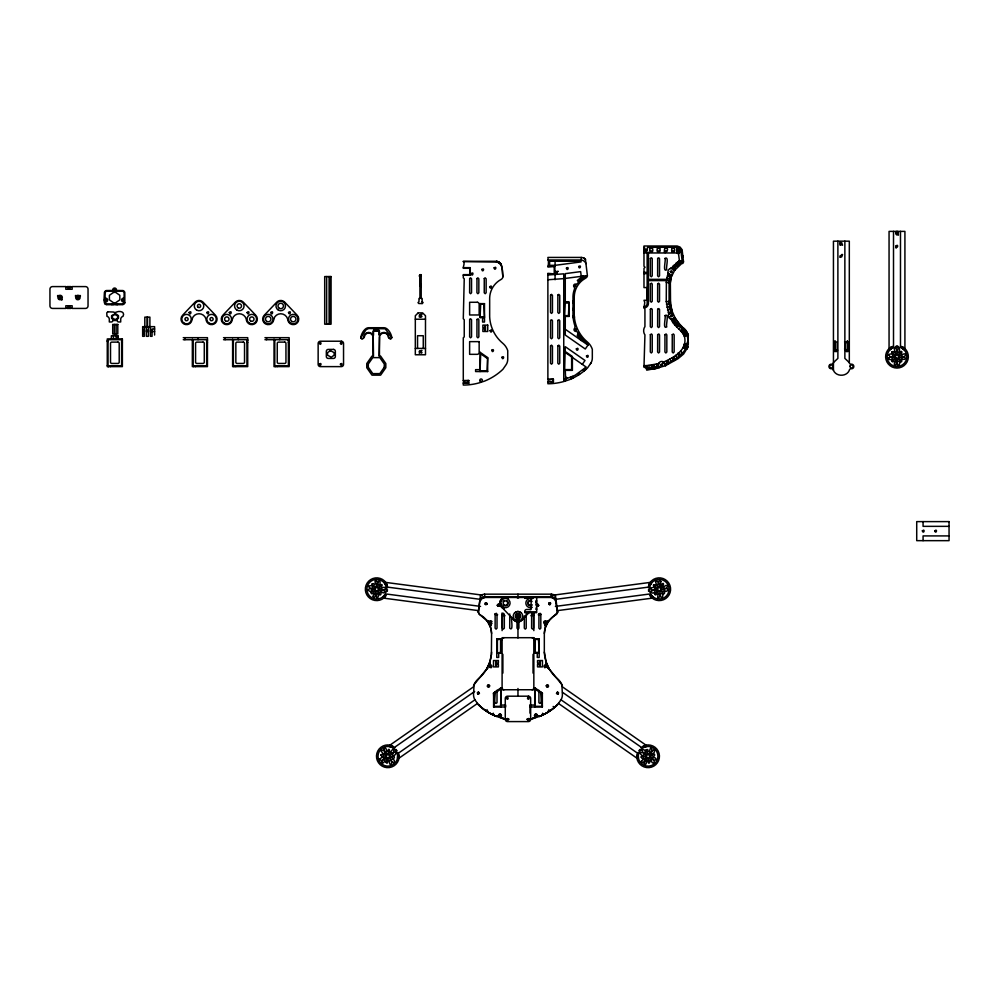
<?xml version="1.0" encoding="UTF-8"?>
<svg xmlns="http://www.w3.org/2000/svg" width="999" height="999" viewBox="0 0 999 999"><rect width="100%" height="100%" fill="white"/><g stroke="black" fill="none" stroke-linecap="round" stroke-linejoin="round"><path stroke-width="1.5" d="M144.818 326.661L144.818 317.133L149.9 317.133L149.9 326.661M147.178 326.661L147.178 317.133M147.54 326.661L147.54 317.133M373.127 356.106L372.977 336.263A4.446 4.446 0 0 0 364.235 337.375C357.355 343.331 362.437 327.622 368.619 327.722L383.966 327.722C390.147 327.622 395.242 343.331 388.361 337.375A4.446 4.446 0 0 0 379.62 336.226L379.083 356.106L380.607 356.106L385.814 363.536L385.814 367.719L380.607 375.149L371.978 375.149L366.77 367.719L366.77 363.536L371.978 356.106L373.501 356.106L373.201 336.738M379.47 334.702L379.47 331.019L373.127 331.019L373.127 334.702M666.37 361.388C669.255 358.254 668.643 365.547 666.37 361.388L667.657 363.723M666.882 362.45L668.606 361.638L668.094 360.577M647.477 248.539A3.496 3.496 0 0 1 643.98 252.035L646.453 251.011L647.639 247.277L677.422 247.315L677.31 252.972L678.521 253.846L679.42 260.664L682.217 261.763L680.169 263.636L678.983 262.163L673.626 266.521L674.862 268.057L674 269.118L670.479 268.469M663.623 362.025C673.838 357.642 688.211 349.538 684.327 336.039C681.306 329.395 673.638 326.161 671.066 319.068M663.336 361.825L665.322 364.373C676.798 359.677 691.108 350.037 687.15 335.539C685.539 331.818 680.843 324.45 677.272 326.386L673.451 321.303L674.912 320.08L674.038 318.656L670.604 318.968M527.297 719.705C540.072 717.457 553.184 711.388 560.589 700.424A9.965 9.965 0 0 0 562.4 694.642L561.875 684.627L549.288 669.03L546.166 662.087L544.33 652.122L544.33 633.391L545.242 627.809L548.613 621.066L557.504 612.499L555.219 598.888L551.136 596.703L484.802 596.703L481.868 597.789L479.857 600.374L478.384 612.162L479.395 614.298L487.325 621.066L490.696 627.809L491.595 633.391L491.396 654.657L489.772 662.087L486.638 669.03L474.063 684.627L473.526 694.655A9.965 9.965 0 0 0 475.349 700.436C482.754 711.375 495.854 717.469 508.628 719.705M682.217 261.763L680.868 250.05L677.422 247.315M397.54 758.016C398.489 752.834 394.767 747.502 389.573 746.603M474.837 699.862L398.663 753.009L399.038 758.154L477.447 703.458M479.408 693.356C475.337 689.997 480.219 696.94 478.546 692.032M487.437 686.113C487.624 683.353 491.258 686.35 488.648 687.087C486.038 687.087 488.511 683.279 489.56 685.751M478.296 612.225L480.444 595.854L482.405 594.655A8.392 8.392 0 0 1 484.64 594.168L551.298 594.168C549.088 598.701 555.382 597.352 556.081 601.123M547.877 259.977L581.056 259.977L581.206 257.43L547.877 257.43C548.501 261.638 548.813 262.962 547.877 266.983L554.87 266.346L547.877 266.346M677.459 252.997L677.834 247.402M668.806 314.048L666.258 301.586L666.395 280.607M643.98 272.352L647.152 272.352L647.152 252.322L648.426 252.322L648.426 279.345L666.932 279.345L666.758 280.607L648.426 280.607L648.426 303.459A4.446 4.446 0 0 1 643.98 307.904M668.081 272.777L670.491 275.424L669.08 282.642L669.08 301.473L671.091 312.1L668.581 314.46M643.98 365.996L646.428 366.471L646.515 369.717L654.632 368.793L665.334 365.771L678.034 358.703L683.603 354.021L687.961 346.978L688.174 334.628L685.551 330.12L679.795 324.475L675.299 318.331L672.177 311.388L670.541 303.958L670.354 282.692L671.253 277.098L674.625 270.367L683.516 261.8L682.092 249.688L680.069 247.09L677.147 246.004L643.98 246.004L643.98 266.196L645.054 267.27L643.98 268.356L643.98 287.587L646.84 287.587L646.84 300.287L643.98 300.287C646.166 303.396 642.657 306.356 644.929 309.49L644.929 326.636C643.219 328.846 643.219 332.679 644.929 334.89L643.98 367.27L646.515 367.919M679.332 263.112C667.157 271.441 681.193 265.672 678.983 262.163M536.438 605.282C536.763 602.647 540.209 605.644 537.662 606.343C534.915 604.57 537.799 607.542 538.586 605.406M677.609 253.047L678.221 247.527M674.375 320.954L678.234 325.562L674.375 320.954L673.451 321.303M677.272 326.386L673.888 321.353M546.403 685.651C547.814 683.316 549.675 687.662 547.002 687.075C544.792 685.951 548.414 683.578 548.501 686.113M556.505 693.294C560.714 690.109 555.531 697.04 557.38 692.032M124.813 302.709L124.813 292.445A2.672 2.672 0 0 0 122.914 290.547L116.521 290.472L116.458 289.435A1.911 1.911 0 0 0 112.762 289.435L112.712 290.472L106.306 290.547A2.672 2.672 0 0 0 104.408 292.445L104.071 299.138A1.911 1.911 0 0 0 104.071 301.049L105.095 303.896L106.943 304.683L122.278 304.683L124.813 302.709A2.672 2.672 0 0 1 122.914 304.608M499.488 605.406C498.663 608.029 495.816 604.208 498.563 604.145C500.986 604.72 497.964 607.879 497.352 605.406M499.475 605.481L498.551 604.195L497.377 605.456M509.74 613.973L509.715 628.184C513.786 632.267 510.901 618.194 511.613 617.32M555.844 272.427C558.166 276.161 557.105 268.843 556.006 273.239M517.045 613.973L517.007 628.184L517.969 629.133L518.918 628.184L518.881 613.973M677.759 253.109L678.608 247.69M666.583 279.345L668.306 273.276M658.641 363.361L658.541 366.596L646.515 368.444L647.09 365.584L658.528 363.686M687.424 346.828L687.012 349.076A7.655 7.655 0 0 0 687.512 348.139L686.213 347.902M677.896 253.184L678.983 247.889M546.403 685.639L547.327 687.1L548.501 686.101M558.491 703.458L636.887 758.154L637.275 753.009L561.101 699.862M638.398 758.016C637.437 752.834 641.171 747.502 646.365 746.603M678.021 253.271L679.332 248.114M552.297 595.292L650.149 582.417L648.114 587.162L554.495 599.487M651.423 583.229C648.189 587.387 649.038 593.843 653.234 597.027M650.324 248.439L652.235 248.439M652.235 250.911L650.324 250.911M657.629 248.439L659.527 248.439M659.527 250.911L657.629 250.911M664.934 248.439C672.227 246.716 661.513 259.403 665.059 247.203M666.832 250.911L664.934 250.911M672.352 247.203C669.28 254.033 677.085 254.033 674 247.203M672.227 248.439L674.138 248.439M674.138 250.911L672.227 250.911M489.235 666.008L489.71 667.27M490.971 666.795L490.497 665.534M678.146 253.371L679.657 248.376M652.222 368.331C649.188 365.172 655.319 364.46 653.371 366.421C651.048 366.009 652.122 369.78 653.995 368.169M651.997 366.87L651.81 365.709M679.208 353.134C679.095 359.565 675.786 348.039 680.781 355.569M479.42 693.281L477.897 694.068M498.439 715.471L498.563 715.109A1.711 1.711 0 0 1 498.751 714.697M678.259 253.471L679.957 248.664M544.505 622.29L545.654 621.603L546.378 622.502M546.353 622.752L545.192 623.451L544.467 622.539M680.694 249.675L678.458 253.721L680.232 248.976M555.107 272.228L555.906 271.191A1.711 1.711 0 0 0 555.107 272.228L554.994 272.228M501.211 687.699L501.211 706.98L500.574 706.33L501.211 687.699L493.593 693.006L493.593 706.98L505.656 706.98L505.656 705.069L501.211 705.069M675.274 359.54L673.85 360.539M672.265 358.166L673.813 357.167L674.512 358.204L672.901 359.228L672.265 358.241L673.663 360.502C671.59 359.141 676.673 359.141 673.875 357.205M678.433 253.684L680.481 249.325M492.644 714.572L493.294 713.199M479.857 601.123L481.868 598.551L484.802 597.464L551.136 597.464M419.93 274.688L419.93 298.476L418.968 298.476L418.968 301.648L418.019 302.597L418.731 303.521L422.152 303.546L422.152 298.476L421.191 298.476L421.191 274.688L419.93 274.688L419.205 275.999L419.93 276.586M373.501 331.019L373.501 335.239L372.177 333.866A4.958 4.958 0 0 0 363.886 336.089L363.673 337.737A1.386 1.386 0 0 1 360.939 337.375L366.084 329.72L368.681 328.484L385.177 328.796L391.658 337.375A1.386 1.386 0 0 1 388.923 337.737L388.698 336.089A4.958 4.958 0 0 0 380.407 333.866L379.083 335.239L379.083 331.019M681.181 331.443L682.604 328.946A14.873 14.873 0 0 1 686.987 335.077L684.303 335.989M360.939 337.375L361.513 336.388M382.692 597.027C386.888 593.843 387.749 587.387 384.515 583.229M478.496 610.626L383.716 598.151L386.9 594.08L480.531 606.405M536.863 604.42L536.451 605.419M591.046 362.824L587.499 367.982A57.38 57.38 0 0 1 569.23 379.745L563.748 381.543A58.167 58.167 0 0 1 547.877 383.753L547.877 381.206L553.409 381.843L553.409 379.183L547.877 379.183M561.138 699.55L560.589 700.424M379.395 336.738L379.47 356.106M680.868 250.05L678.471 253.758L681.018 251.248M682.242 328.609L680.694 331.019L682.604 328.946M486.251 710.901L487.075 709.615M671.028 268.381L679.27 260.889L682.142 261.975M582.305 364.36L585.014 360.464L565.272 346.69L564.635 370.242M671.765 313.037L672.277 311.663A2.285 2.285 0 0 1 671.628 313.187M397.265 753.708L398.151 752.559M490.896 625.037L490.309 626.71A2.473 2.473 0 0 1 490.896 625.037L491.046 624.875M115.959 291.283L122.228 291.233A1.911 1.911 0 0 1 124.138 293.132L124.138 298.177L123.501 298.177A1.911 1.911 0 0 0 121.591 300.087A1.911 1.911 0 0 0 123.501 301.998L124.138 301.998A1.911 1.911 0 0 1 122.228 303.921L106.993 303.921A1.911 1.911 0 0 1 105.095 302.023L105.719 301.998A1.911 1.911 0 0 0 107.63 300.087A1.911 1.911 0 0 0 105.719 298.177L105.095 298.177L105.095 293.132A1.911 1.911 0 0 1 106.993 291.233L115.959 291.283A1.911 1.911 0 0 1 113.262 291.283M837.474 350.174L836.425 351.486L834.902 351.486A1.274 0.724 -90 0 1 834.165 350.224L834.165 343.231L835.214 341.97A1.274 0.724 -90 0 1 835.426 341.071M834.165 350.224L835.214 348.951L835.214 341.97M834.902 351.486L835.938 350.224M681.243 331.493L683.154 329.42L681.593 331.83L683.653 329.895M650.461 247.203C647.389 253.833 655.019 254.208 652.197 247.302M657.754 247.203C654.682 254.033 662.474 254.033 659.402 247.203M480.606 596.053L481.905 595.017M530.207 611.363L521.865 620.117A5.519 5.519 0 0 1 514.06 620.117L501.56 606.98A5.519 5.519 0 0 1 506.893 597.739M678.721 329.245L680.681 327.21M463.286 275.274L470.267 275.274L469.63 274.638L470.267 267.657L463.286 267.657M483.853 304.27L484.49 303.634L480.044 303.634L480.044 317.595L484.49 317.595L483.853 304.27L480.044 303.634M480.044 317.595L480.681 304.27M480.044 369.655L475.599 369.655L475.599 371.553L487.662 371.553L487.025 370.929L487.662 357.592L480.044 352.272L480.044 371.553L480.681 353.796L480.044 352.272M469.63 274.638L463.286 274.638L463.286 277.847L464.235 278.796L463.286 318.781L464.235 319.73L464.235 336.875L463.286 337.824L463.286 381.131L468.806 380.494L468.806 383.166L463.286 383.166M569.08 316.283L568.443 315.647L569.08 302.322L564.635 302.322L565.272 302.959L564.635 316.283M547.877 273.963L554.87 273.963L547.877 273.326L547.877 379.807L553.409 379.183M498.663 653.021L498.663 657.454L496.765 657.454L496.765 639.048L497.402 639.685L501.211 639.048L501.211 653.021L496.765 653.021L500.574 652.384L501.211 653.021M538.536 639.685L539.173 639.048L534.727 639.048L534.727 653.021L539.173 653.021L538.536 639.685L534.727 639.048M534.727 653.021L535.364 639.685M493.593 706.98L494.218 706.343L493.593 693.006M542.345 706.98L541.708 693.631L542.345 693.006L542.345 706.98L530.282 706.98L530.282 705.069L534.727 705.069M534.727 687.699L535.364 689.223L534.727 706.98L534.727 687.699L542.469 693.231M543.306 713.773L541.97 714.46M489.36 665.796L490.259 665.459M490.834 667.007L489.947 667.344M528.059 718.793L526.948 719.155M676.76 327.222L678.858 325.324M536.7 604.57L537.924 604.283L538.586 605.419M682.03 332.292L684.128 330.394M682.392 332.717L684.577 330.919M673.626 266.521L678.933 262.612M480.457 595.841L481.943 594.88M674.937 325.062L675.774 324.4M516.658 597.464L519.268 597.464M514.597 612.849L517.969 611.45L521.328 612.849M893.506 231.381L893.506 345.941L889.06 348.576L889.06 231.381L904.919 231.381L904.919 348.576L900.486 345.941L900.486 231.381M890.034 349.737C893.73 345.979 900.249 345.979 903.945 349.737M502.884 654.333L502.884 673.114M533.041 673.114L533.041 654.333M669.205 363.186L667.832 363.773M682.742 333.154L685.002 331.468M490.047 621.69L489.672 622.989M548.801 710.751L547.989 711.201M115.472 320.429L118.444 318.356L118.444 315.659L115.472 313.574L111.588 315.659L111.588 318.356L114.548 320.429M473.426 686.912L389.96 745.142L394.667 747.277L474.65 691.47M395.479 750.187L396.403 749.55M396.216 751.236L397.127 750.586M493.456 693.231L497.015 690.759M494.218 693.643L500.574 689.21M673.276 322.777L674.125 322.202M683.066 333.604L685.401 332.03M554.22 706.755L553.521 707.017M577.996 375.199L579.595 374.175L578.771 372.889M558.029 694.08L558.591 692.906L557.417 692.082M562.512 686.912L645.978 745.142L641.271 747.277L562.549 692.357M683.366 334.078L685.776 332.605M583.279 278.072L585.214 276.91A2.148 2.148 0 0 0 586.113 275.724L565.272 278.421M501.735 717.769L500.886 717.869M671.765 320.392L674.213 318.968M683.641 334.553L686.113 333.204M683.903 335.052L686.438 333.816M648.363 587.799L649.675 587.175M684.128 335.564L686.725 334.44M489.011 621.291L489.672 621.028A1.711 1.711 0 0 1 490.084 620.854M668.294 312.675L670.966 311.788A37.999 37.999 0 0 1 669.08 301.473L666.258 301.586M558.029 694.068L556.505 693.281M393.519 748.338L394.917 747.914M564.959 381.143L563.748 380.269L563.748 273.838L547.877 274.975M535.039 717.869L534.203 717.769M548.289 620.829L549.088 620.466A2.473 2.473 0 0 1 548.039 620.866L548.264 620.829M667.494 309.965L670.229 309.265M666.895 307.205L669.667 306.705M684.327 336.039L687.15 335.539M643.98 249.688L645.129 248.539L643.98 247.402M555.082 265.334L581.056 261.913L581.056 261.238L549.6 261.238L549.6 265.334L555.082 265.334L555.082 261.75M680.943 250.699L682.205 250.537M681.118 251.96L682.379 251.785M681.618 255.732L682.866 255.569M681.78 256.993L683.041 256.83M547.877 279.757L563.748 278.621M422.152 303.546L423.101 302.597L422.152 301.648M648.363 590.009L649.475 589.86M648.526 591.271L649.637 591.121M555.407 606.405L649.025 594.08L652.222 598.151L557.43 610.626M530.944 615.734L533.841 615.347M538.261 614.772L541.171 614.385M490.272 621.603L490.996 621.703M666.483 304.42L669.28 304.096M573.076 316.758L574.35 316.671M643.98 365.659L647.09 365.584M530.032 713.174L530.082 704.869M643.98 252.959L647.152 252.959M648.426 252.959L677.31 252.972L677.072 247.277M502.959 276.81C501.935 272.003 503.708 262.038 496.453 261.288L463.286 261.288C465.097 263.748 463.274 265.21 463.286 268.294L469.63 268.294M502.884 276.386C502.172 271.778 503.209 262.675 496.453 262.05L463.286 261.601M643.98 273.626L647.152 273.626L647.152 303.459A3.172 3.172 0 0 1 643.98 306.631M547.877 274.088L555.082 274.088M419.93 274.937L420.554 274.688M419.93 275.949L421.191 275.949M419.93 278.296L419.93 286.114M572.976 301.111L574.25 301.111M572.976 302.185L574.25 302.185M572.976 302.31L574.25 302.31M565.272 302.959L568.443 302.959M572.976 303.022L574.25 303.022M572.976 308.416L574.25 308.416M572.976 309.365L574.25 309.365M572.976 310.314L574.25 310.314M565.272 315.647L568.443 315.647M480.681 316.958L483.853 316.958M415.322 319.218L425.487 319.218M154.595 328.971L152.06 328.971L152.06 336.313L150.412 336.313L150.412 327.422L148.376 327.422L148.376 336.313L146.341 336.313L146.341 327.422L144.318 327.422L144.318 336.313L142.657 336.313L142.657 326.661L154.595 326.661L154.595 335.04M142.657 330.319L144.318 330.319M146.341 330.319L148.376 330.319M150.412 330.319L152.06 330.319M142.657 331.543L144.318 331.543M146.341 331.543L148.376 331.543M150.412 331.543L154.595 331.543M142.657 333.841L144.318 333.841M183.267 337.674L207.455 337.674L207.455 366.621L192.345 366.621L192.345 339.198M223.526 337.674L247.715 337.674L247.715 366.621L232.605 366.621L232.605 339.198M264.947 337.674L289.136 337.674L289.136 366.621L274.026 366.621L274.026 339.198M183.267 339.697L207.455 339.697M223.526 339.697L247.715 339.697M264.947 339.697L289.136 339.697M107.268 340.597L108.029 340.597M121.616 340.597L122.377 340.597M206.693 340.597L207.455 340.597M246.953 340.597L247.715 340.597M288.374 340.597L289.136 340.597M107.268 341.546L108.029 341.546M846.328 351.486A1.274 0.724 -90 0 1 845.591 350.224L845.591 343.231A1.274 0.724 90 0 1 846.328 341.97L847.851 341.97A1.274 0.724 -90 0 1 848.588 343.231L848.588 350.224A1.274 0.724 -90 0 1 847.851 351.486L846.328 351.486L845.279 350.224A1.274 0.724 -90 0 1 844.654 349.588M121.616 342.495L122.377 342.495M206.693 342.495L207.455 342.495M246.953 342.495L247.715 342.495M288.374 342.495L289.136 342.495M415.322 348.426L425.487 348.426M837.474 350.224L835.938 350.174A1.274 0.724 -90 0 1 835.214 348.901M845.279 350.224L846.815 350.224L847.851 351.486M107.268 365.671L108.029 365.671M108.029 365.859L121.616 365.859L121.616 339.697L108.029 339.697L108.029 366.621M565.272 369.605L571.628 369.605L571.628 356.905M480.681 370.929L487.025 370.929M463.286 380.494L468.806 380.494M547.877 381.843L553.409 381.843M468.806 383.166L463.286 382.53L463.286 385.065A58.167 58.167 0 0 0 479.158 382.867L484.64 381.069A57.38 57.38 0 0 0 502.909 369.305L505.906 365.01A9.965 9.965 0 0 0 507.729 359.24L507.729 350.612A16.109 16.109 0 0 0 502.759 343.269A36.713 36.713 0 0 1 489.66 316.708L489.66 297.977A21.816 21.816 0 0 1 501.011 279.483A3.422 3.422 0 0 0 502.859 276.049M949.05 526.348L923.076 526.348L923.076 521.615M949.05 535.914L923.076 535.914L923.076 540.659M531.743 598.314L524.762 598.314L524.762 597.552M535.926 600.724L536.688 600.724M535.926 601.997L536.688 601.997M535.926 608.154L536.688 608.154M535.926 609.427L536.688 609.427M524.762 611.9L535.926 611.9M496.64 638.923L500.574 638.923M535.364 638.923L539.298 638.923M496.765 639.048L501.211 639.048M535.364 652.384L538.536 652.384M494.218 706.33L500.574 706.343M535.364 706.33L541.708 706.33M500.574 713.923L500.287 713.923A1.711 1.711 0 0 0 499.05 714.36M535.364 713.923L535.639 713.923A1.711 1.711 0 0 1 536.888 714.36M684.327 343.906L687.15 343.931M666.258 282.542L669.08 282.642A23.064 23.064 0 0 1 670.029 276.735L667.332 275.936M487.425 686.026L488.598 687.1L489.522 685.639M478.546 692.045L477.31 692.856L477.897 694.08M684.315 344.268L687.137 344.393M682.292 260.889L679.407 260.639L682.267 261.563A2.148 2.148 0 0 1 681.655 262.687L679.345 260.839L681.068 263.099M684.303 344.568L687.1 344.842M666.77 280.369L669.23 280.657M581.056 259.977L581.543 260.04A5.857 5.857 0 0 1 585.714 263.049L586.001 263.636M508.991 719.155L507.954 718.868M482.105 595.092L385.789 582.417L387.812 587.162L481.443 599.487M386.463 589.86L387.575 590.009M386.301 591.121L387.412 591.271M494.755 614.385L497.664 614.772M502.097 615.347L504.982 615.734M684.265 344.867L687.05 345.292M682.305 261.126L679.42 260.664L682.292 261.338M687.15 342.257L688.423 342.495M687.15 343.556L688.423 343.793M686.713 346.703L687.974 346.928M684.203 345.167L686.975 345.729M666.783 278.109L669.542 278.684M493.956 714.46L492.632 713.773M684.14 345.454L686.875 346.166M641.021 747.914L642.407 748.338M684.053 345.741L686.75 346.591M683.953 346.029L686.6 347.015M668.069 273.801L668.843 274.113M546.915 621.291L546.253 621.028A1.711 1.711 0 0 0 545.841 620.854M487.937 711.201L487.137 710.751M896.353 248.027L896.041 247.902A1.836 1.836 0 0 1 895.653 247.602M842.007 254.383L842.257 254.495A1.836 1.836 0 0 1 842.644 254.782M590.496 363.698A9.965 9.965 0 0 0 592.32 357.917L592.32 349.3A16.109 16.109 0 0 0 587.35 341.97L585.464 340.272A36.713 36.713 0 0 1 574.25 315.397L574.25 296.666A21.816 21.816 0 0 1 582.454 280.257L586.45 277.572A3.422 3.422 0 0 0 587.412 275.774L585.402 259.116L583.441 257.929A8.392 8.392 0 0 0 581.206 257.43M557.642 612.225L555.481 595.854L553.533 594.655A8.392 8.392 0 0 0 551.298 594.168M683.84 346.316L686.438 347.427M490.022 623.339L491.171 623.201L491.333 622.065M386.263 587.175L387.575 587.799M683.716 346.591L686.251 347.839M681.318 262.962L679.308 260.876L682.055 262.163M546.391 665.634L545.229 665.659L545.092 667.007M545.279 667.17C547.627 668.244 546.665 663.723 544.905 665.734C543.606 668.044 548.151 667.906 546.715 665.684M583.903 258.117L585.464 259.628M553.983 594.842L555.319 596.053M683.578 346.853L686.038 348.239M583.94 258.291L585.402 259.116M554.033 595.017L555.481 595.854M485.489 604.495C489.885 604.795 483.966 600.374 485.489 604.52C484.253 600.199 489.66 605.319 485.339 604.308M681.493 262.824L679.32 260.851L681.942 262.35M683.428 347.115L685.814 348.614M683.216 347.415L685.551 349.001M679.357 260.826L681.805 262.525M565.272 329.258L587.986 345.105M565.272 351.548L572.39 356.506L572.39 370.367L565.272 370.367L565.559 377.197A1.711 1.711 0 0 1 567.282 378.371L575.062 375.274L586.213 367.083L565.272 352.472M480.681 353.796L487.025 358.229M639.522 749.55L640.446 750.187M638.798 750.586L639.722 751.236M535.364 689.21L541.708 693.643M671.328 267.932L671.965 268.394M672.752 266.184L674.862 268.057M680.556 351.236L682.654 353.147M677.747 354.358L679.545 356.318C677.821 355.969 680.831 353.159 681.006 355.095M674.313 264.56L675.062 265.347M581.256 276.311L580.644 271.616L565.272 273.639L565.272 302.197L569.205 302.197L569.205 316.421L565.272 316.421L565.272 335.04L585.277 348.988L588.299 344.667L584.577 341.171A37.987 37.987 0 0 1 578.109 332.929L576.448 331.231A1.711 1.711 0 0 1 574.188 330.382A1.711 1.711 0 0 1 575.037 328.109L574.875 325.749A37.987 37.987 0 0 1 572.976 315.434L572.976 296.603A23.077 23.077 0 0 1 574.587 288.811L574.512 287.287A1.711 1.711 0 0 1 573.838 284.965A1.711 1.711 0 0 1 576.173 284.29L577.497 283.566A23.077 23.077 0 0 1 583.279 278.084M544.892 624.875L545.616 626.71A2.473 2.473 0 0 0 545.042 625.037M501.685 605.981L501.336 605.456M584.565 368.469L585.539 369.642L584.09 370.854L583.104 369.692M553.196 706.418L554.17 707.592M848.588 343.231L847.539 341.97A1.274 0.724 90 0 0 847.327 341.071A1.274 0.724 -90 0 1 847.539 341.97L847.539 348.951A1.274 0.724 -90 0 1 846.815 350.224M844.555 341.97L845.591 343.231A1.274 0.724 -90 0 1 846.328 341.97M847.539 348.951L848.588 350.224M844.555 348.951L845.591 350.224M675.998 263.087L676.723 263.998M637.787 752.559L638.661 753.708M652.035 367.157L653.883 366.92L653.696 365.397M675.599 355.394L677.272 357.679M677.26 262.175L677.896 263.049M833.203 369.555L833.129 364.997M475.349 700.424L474.8 699.55M677.821 261.763L678.396 262.637M548.851 709.615L549.675 710.901M391.084 336.388L391.658 337.375M669.904 359.053L671.278 361.526M572.552 376.473L573.201 377.847L571.478 378.671L570.829 377.297M542.632 713.199L543.281 714.572M849.312 362.6L849.312 241.171L833.441 241.171L833.441 370.342C836.151 376.873 846.59 376.873 849.312 370.342A1.636 1.636 0 0 1 850.898 368.756L851.535 368.756A2.285 2.285 0 0 0 853.82 366.471A2.285 2.285 0 0 0 851.535 364.185L850.898 364.185A1.636 1.636 0 0 1 849.312 362.6L844.867 358.379L844.867 241.171M501.061 604.894L500.736 603.696M537.487 715.471L537.375 715.109A1.711 1.711 0 0 0 537.175 714.697M656.318 364.26L656.967 367.008A56.893 56.893 0 0 1 646.603 368.444M653.883 364.772L654.407 367.545M651.423 365.172L651.823 367.969M526.186 613.973L526.223 628.184L525.262 629.133L524.313 628.184L524.313 615.771M648.95 365.459L649.213 368.269M484.64 594.168L484.802 597.464M421.054 284.553L421.191 287.375M897.626 231.381L897.876 232.33A1.836 1.836 0 0 1 898.551 233.004M897.626 345.816L897.626 346.928M896.353 231.381L896.041 232.33A1.836 1.836 0 0 0 895.653 232.617M896.353 345.816L896.353 346.928M837.886 241.171L837.886 358.379L833.441 362.6A1.636 1.636 0 0 1 831.842 364.185L831.218 364.185A2.285 2.285 0 0 0 828.933 366.471A2.285 2.285 0 0 0 831.218 368.756L831.842 368.756A1.636 1.636 0 0 1 833.441 370.342M834.714 341.046L834.714 350.412M555.794 599.787L555.794 600.549M555.531 599.325L555.531 600.087M555.219 598.888L555.219 599.65M555.082 274.975L555.082 279.757M554.87 266.346L554.87 273.963M554.857 598.488L554.857 599.25M554.482 598.126L554.482 598.888M554.233 266.983L554.233 273.326M554.058 597.789L554.058 598.551M553.608 597.502L553.608 598.264M553.146 597.24L553.146 598.001M552.772 379.807L552.772 381.206M552.647 597.04L552.647 597.802M552.147 596.878L552.147 597.639M551.623 596.765L551.623 597.527M540.821 691.82C540.097 692.694 542.994 706.817 538.911 702.734L538.911 690.259M539.173 639.048L539.173 657.454L537.262 657.454L537.262 653.021M536.688 597.552L536.688 612.662L524.762 612.662L524.762 611.388A1.911 1.911 0 0 1 526.66 609.49L531.106 609.49L531.106 597.552M533.841 612.961L533.841 630.619M526.66 597.552L526.66 598.314M517.969 594.168L517.969 598.101M517.969 614.098L517.969 637.986M517.969 688.486L517.969 696.103M502.097 612.961L502.097 630.619M501.398 264.947L501.398 265.709M501.123 264.36L501.123 265.122M500.849 263.911L500.849 264.673M500.536 263.474L500.536 264.236M500.574 639.685L500.574 652.384M500.187 263.074L500.187 263.836M499.8 262.7L499.8 263.461M499.388 262.375L499.388 263.137M498.938 262.075L498.938 262.837M498.464 261.825L498.464 262.587M497.977 261.613L497.977 262.375M497.465 261.463L497.465 262.225M497.402 639.685L497.402 652.384M496.94 261.338L496.94 262.1M497.015 690.259L497.015 702.734C492.932 706.817 495.841 692.694 495.117 691.82M496.453 261.288L496.453 262.05M487.662 357.592L487.662 371.553M484.49 303.634L484.49 322.04L482.592 322.04L482.592 317.595M484.315 596.765L484.315 597.527M483.791 596.878L483.791 597.639M483.279 597.04L483.279 597.802M482.792 597.24L482.792 598.001M482.317 597.502L482.317 598.264M481.868 597.789L481.868 598.551M481.456 598.126L481.456 598.888M481.068 598.488L481.068 599.25M480.719 598.888L480.719 599.65M480.407 599.325L480.407 600.087M480.132 599.787L480.132 600.549M470.267 267.657L470.267 275.274M468.181 381.131L468.181 382.53M423.264 348.426L423.264 335.726L417.545 335.726L417.545 348.426M378.521 328.484L378.521 331.019M376.96 328.484L376.96 331.019M375.624 328.484L375.624 331.019M374.076 328.484L374.076 331.019M330.282 276.561L330.282 324.176M329.096 276.561L329.096 324.176M326.648 276.561L326.648 324.176M288.374 339.697L288.374 365.859L274.787 365.859L274.787 339.697M279.708 337.674L279.708 339.697M277.198 365.859L277.198 366.621M275.287 365.859L275.287 366.621M266.558 337.674L266.558 339.697M246.953 339.697L246.953 365.859L233.366 365.859L233.366 339.697M238.286 337.674L238.286 339.697M235.776 365.859L235.776 366.621M233.866 365.859L233.866 366.621M225.137 337.674L225.137 339.697M206.693 339.697L206.693 365.859L193.107 365.859L193.107 339.697M198.027 337.674L198.027 339.697M195.517 365.859L195.517 366.621M193.619 365.859L193.619 366.621M184.877 337.674L184.877 339.697M118.219 338.936L118.219 335.764L111.364 335.764L111.364 338.936M117.47 303.921L117.47 304.683M117.457 335.764L117.457 338.936M116.196 303.921L116.196 304.683M116.146 324.438L116.146 333.966M116.146 335.764L116.146 338.936M114.373 324.438L114.373 333.966M113.449 335.764L113.449 338.936M113.024 303.921L113.024 304.683M111.751 303.921L111.751 304.683M110.452 365.859L110.452 366.621M108.541 365.859L108.541 366.621M69.63 289.26L69.63 287.35L70.904 287.35L70.904 286.588L67.095 286.588L67.095 287.35L68.357 287.35L68.357 289.26M69.63 305.769L69.63 307.667L70.904 307.667L70.904 308.429L67.095 308.429L67.095 307.667L68.357 307.667L68.357 305.769M75.3 296.016A2.985 2.985 0 0 1 75.774 295.404M79.995 295.404A2.985 2.985 0 0 1 80.469 296.016M62.213 299.625A2.985 2.985 0 0 1 61.601 300.1M57.517 296.016A2.985 2.985 0 0 1 57.992 295.404M520.304 614.872A2.697 2.697 0 0 1 517.969 618.918A2.697 2.697 0 0 1 515.634 614.872M516.058 614.31A2.697 2.697 0 0 1 516.62 613.886M519.318 613.886A2.697 2.697 0 0 1 519.867 614.31M523.488 617.694A5.719 5.719 0 0 1 512.45 617.694M531.818 605.419A2.697 2.697 0 0 1 529.12 605.419M528.558 604.982A2.697 2.697 0 0 1 527.859 603.771M527.859 602.385A2.697 2.697 0 0 1 529.12 600.736M532.042 604.645A2.223 2.223 0 0 1 528.896 604.645A2.223 2.223 0 0 1 528.896 601.51A2.223 2.223 0 0 1 532.042 601.51M532.267 607.342A4.633 4.633 0 0 1 525.836 603.096A4.633 4.633 0 0 1 532.217 598.788M535.988 601.598A5.719 5.719 0 0 1 535.988 604.557M527.609 598.126A5.719 5.719 0 0 1 533.329 598.126M508.091 603.783A2.735 2.735 0 0 1 507.392 605.007M506.83 605.444A2.735 2.735 0 0 1 504.095 605.444M503.533 605.007A2.735 2.735 0 0 1 503.096 604.445M503.096 601.71A2.735 2.735 0 0 1 504.095 600.711M506.83 600.711A2.735 2.735 0 0 1 508.091 602.372M503.983 608.591A5.719 5.719 0 0 1 500.187 600.886A5.719 5.719 0 0 1 508.316 598.126M529.045 597.739A5.519 5.519 0 0 1 531.905 597.739M106.306 304.608A2.672 2.672 0 0 1 104.408 302.709M557.542 611.463A3.422 3.422 0 0 1 555.694 614.897A21.816 21.816 0 0 0 544.33 633.391M533.841 718.281A58.167 58.167 0 0 1 528.621 719.505M507.305 719.505A58.167 58.167 0 0 1 502.097 718.281M562.4 686.026A16.109 16.109 0 0 0 557.442 678.696A36.713 36.713 0 0 1 544.33 652.122M478.396 611.463A3.422 3.422 0 0 0 480.244 614.897A21.816 21.816 0 0 1 491.595 633.391M473.526 686.026A16.109 16.109 0 0 1 478.496 678.696A36.713 36.713 0 0 0 491.595 652.122M683.516 261.8A3.422 3.422 0 0 1 682.542 263.599M657.255 368.244A58.167 58.167 0 0 1 646.653 369.717M683.453 327.997A16.109 16.109 0 0 1 688.423 335.327M670.354 282.692A21.816 21.816 0 0 1 671.253 277.098M681.568 326.298A36.713 36.713 0 0 1 675.299 318.331M672.177 311.388A36.713 36.713 0 0 1 670.354 301.423M673.276 318.881A3.496 3.496 0 0 1 668.656 317.133A3.496 3.496 0 0 1 670.404 312.525M670.129 317.108A2.223 2.223 0 0 1 669.817 316.621M669.742 274.875A3.496 3.496 0 0 1 668.393 270.13A3.496 3.496 0 0 1 673.139 268.768M658.441 366.034A3.496 3.496 0 0 1 660.664 361.626A3.496 3.496 0 0 1 665.072 363.848M662.762 362.962A2.223 2.223 0 0 1 663.236 363.286M645.903 249.65A2.223 2.223 0 0 1 645.554 250.112M557.242 273.489A4.595 2.06 82.5 0 1 556.518 273.589M556.293 271.84A4.595 2.06 82.5 0 1 557.017 271.753M578.109 332.929A37.912 37.912 0 0 0 586.513 342.907A15.035 15.035 0 0 1 588.024 344.355M422.003 352.522A1.836 1.836 0 0 1 421.328 353.196M419.48 353.196A1.836 1.836 0 0 1 419.105 352.897M421.703 350.299A1.836 1.836 0 0 1 422.003 350.674M422.003 316.333A1.836 1.836 0 0 1 420.879 317.195M419.93 317.195A1.836 1.836 0 0 1 419.105 316.72M421.703 314.111A1.836 1.836 0 0 1 422.003 314.498M544.83 667.794A1.711 1.711 0 0 1 545.129 664.834M544.23 623.751A1.711 1.711 0 0 1 543.956 623.401M543.931 621.69A1.711 1.711 0 0 1 544.954 620.879M490.809 664.834A1.711 1.711 0 0 1 491.108 667.794M491.97 623.401A1.711 1.711 0 0 1 491.695 623.751M490.971 620.879A1.711 1.711 0 0 1 492.007 621.69M643.269 746.003A11.364 11.364 0 0 1 659.053 753.333A11.364 11.364 0 0 1 649.088 767.607A11.364 11.364 0 0 1 636.763 755.319M643.905 747.377A9.84 9.84 0 0 1 657.579 753.733A9.84 9.84 0 0 1 648.963 766.096A9.84 9.84 0 0 1 638.286 755.456M399.163 755.319A11.364 11.364 0 0 1 386.838 767.607A11.364 11.364 0 0 1 376.873 753.333A11.364 11.364 0 0 1 392.669 746.003M397.652 755.456A9.84 9.84 0 0 1 386.975 766.096A9.84 9.84 0 0 1 378.346 753.733A9.84 9.84 0 0 1 392.02 747.377M385.726 596.141A11.364 11.364 0 0 1 368.331 596.903A11.364 11.364 0 0 1 370.604 579.632A11.364 11.364 0 0 1 387.2 584.877M384.515 595.204A9.84 9.84 0 0 1 369.455 595.866A9.84 9.84 0 0 1 371.416 580.918A9.84 9.84 0 0 1 385.801 585.451M648.726 584.877A11.364 11.364 0 0 1 665.334 579.632A11.364 11.364 0 0 1 667.607 596.903A11.364 11.364 0 0 1 650.212 596.141M650.137 585.451A9.84 9.84 0 0 1 664.51 580.918A9.84 9.84 0 0 1 666.483 595.866A9.84 9.84 0 0 1 651.423 595.204M902.671 346.853A11.364 11.364 0 0 1 905.693 363.998A11.364 11.364 0 0 1 888.286 363.998A11.364 11.364 0 0 1 891.308 346.853M898.551 234.84A1.836 1.836 0 0 1 898.263 235.227M901.91 348.164A9.84 9.84 0 0 1 904.532 363.012A9.84 9.84 0 0 1 889.447 363.012A9.84 9.84 0 0 1 892.07 348.164M531.93 637.699A1.911 1.911 0 0 1 533.841 639.597M533.841 687.849A1.911 1.911 0 0 1 531.93 689.747M502.097 639.597A1.911 1.911 0 0 1 503.996 637.699M503.996 689.747A1.911 1.911 0 0 1 502.097 687.849M842.644 245.005A1.836 1.836 0 0 1 842.257 245.304M840.421 245.304A1.836 1.836 0 0 1 839.747 244.63M839.747 242.782A1.836 1.836 0 0 1 840.047 242.407M840.047 257.38A1.836 1.836 0 0 1 839.747 257.005M836.425 351.486A1.274 0.724 -90 0 0 837.162 350.224L837.162 343.231A1.274 0.724 -90 0 0 836.425 341.97L834.902 341.97A1.274 0.724 -90 0 0 834.165 343.231M837.162 350.174A1.274 0.724 90 0 1 836.937 351.074M379.62 759.165C382.817 764.11 387.175 752.534 379.62 759.165M383.903 748.888C386.563 758.903 387.974 745.104 383.903 748.888M389.061 760.676C390.209 770.554 394.38 758.703 389.061 760.676M391.683 754.37C396.653 758.291 397.814 747.826 391.683 754.37M376.498 594.08C376.074 604.907 381.181 590.933 376.498 594.08M376.973 581.293C377.997 591.445 372.19 577.459 376.973 581.293M488.973 666.221C490.796 670.416 492.045 662.812 488.973 666.221M367.932 589.735C371.74 595.154 375.661 584.765 367.932 589.735M380.881 588.686C385.876 593.394 387.674 583.928 380.881 588.686M650.886 591.745C653.895 596.828 658.691 585.377 650.886 591.745M655.594 581.655C657.841 591.77 659.827 578.046 655.594 581.655M660.252 593.643C660.926 603.496 665.746 592.007 660.252 593.643M663.136 587.462C667.919 591.583 669.555 581.181 663.136 587.462M380.844 755.044C383.554 759.677 384.977 751.635 380.844 755.044M385.726 762.037C388.536 766.495 387.824 756.33 385.726 762.037M387.674 751.098C390.484 755.556 389.772 745.391 387.674 751.098M391.783 756.992C394.493 761.613 395.916 753.583 391.783 756.992M534.615 715.421C536.313 719.68 537.799 712.112 534.615 715.421M660.639 364.722C662.325 368.981 663.811 361.413 660.639 364.722M546.266 662.362L545.991 663.373A2.285 2.285 0 0 0 546.266 662.362M888.373 354.782C893.056 361.064 895.279 351.061 888.373 354.782M894.355 364.173C897.751 369.268 896.428 354.183 894.355 364.173M897.414 351.848C901.66 355.569 898.413 341.046 897.414 351.848M901.086 357.592C905.656 362.949 907.492 354.67 901.086 357.592M381.118 750.761C385.876 759.64 385.851 747.215 381.118 750.761M381.593 761.875C384.116 766.832 387.55 753.408 381.593 761.875M390.497 752.609C394.817 756.293 394.98 743.731 390.497 752.609M390.784 759.415C394.28 767.669 396.803 757.454 390.784 759.415M548.738 603.408C549.812 607.367 552.272 600.836 548.826 603.171C549.787 607.704 551.985 600.299 548.713 603.521M489.635 286.825C491.108 291.159 492.982 283.691 489.635 286.825M574.413 285.564C575.636 289.173 577.197 282.954 574.413 285.564M544.318 622.24C545.791 626.585 547.664 619.105 544.318 622.24M670.329 271.541C671.803 275.886 673.676 268.406 670.329 271.541M840.296 243.444C841.695 247.54 843.443 240.472 840.296 243.444M840.296 255.831C841.695 259.927 843.443 252.847 840.296 255.831M895.916 233.666C897.314 237.762 899.05 230.694 895.916 233.666M895.916 246.041C897.314 250.137 899.05 243.069 895.916 246.041M59.003 297.215C60.402 301.586 62.4 294.131 59.003 297.215M76.773 297.215C78.172 301.586 80.17 294.131 76.773 297.215M104.62 299.787C106.019 304.158 108.017 296.715 104.62 299.787M113.511 289.635C114.91 294.006 116.895 286.551 113.511 289.635M122.39 299.787C123.789 304.158 125.787 296.715 122.39 299.787M189.048 312.5C190.447 316.858 192.445 309.415 189.048 312.5M206.83 312.5C208.229 316.858 210.227 309.415 206.83 312.5M229.308 312.5C230.707 316.858 232.705 309.415 229.308 312.5M247.09 312.5C248.489 316.858 250.474 309.415 247.09 312.5M270.729 312.5C272.128 316.858 274.126 309.415 270.729 312.5M288.511 312.5C289.91 316.858 291.895 309.415 288.511 312.5M319.455 343.206C320.617 346.84 322.277 340.634 319.455 343.206M319.455 364.148C320.617 367.782 322.277 361.588 319.455 364.148M340.397 343.206C341.571 346.84 343.231 340.634 340.397 343.206M340.397 364.148C341.571 367.782 343.231 361.588 340.397 364.148M419.355 315.135C420.679 319.255 422.565 312.225 419.355 315.135M419.355 351.323C420.679 355.444 422.565 348.414 419.355 351.323M469.667 278.559L469.63 292.769L470.591 293.718L471.54 292.769L471.54 278.796L470.591 277.847L469.667 278.559M471.066 273.689C472.465 278.047 474.463 270.604 471.066 273.689M469.667 319.48L469.63 336.875L470.591 337.824L471.54 336.875L471.54 319.73L470.591 318.781L469.667 319.48M476.973 278.559L476.935 292.769L477.884 293.718L478.846 292.769L478.846 278.796L477.884 277.847L476.973 278.559M476.973 319.48L476.935 336.875L477.884 337.824L478.846 336.875L478.846 319.73L478.134 318.806L476.973 319.48M484.265 278.559L484.24 292.769L485.189 293.718L486.138 292.769L486.138 278.796L485.189 277.847L484.265 278.559M495.142 613.973L495.117 628.184L496.066 629.133L497.015 628.184L497.015 614.223L496.316 613.299L495.142 613.973M502.447 613.973L502.41 628.184L503.359 629.133L504.32 628.184L504.32 614.223L503.359 613.261L502.447 613.973M550.574 295.067L550.536 312.45L551.498 313.411L552.447 312.45L552.447 295.317L551.498 294.368L550.574 295.067M550.574 320.454L550.536 337.849L551.498 338.798L552.447 337.849L552.447 320.704L551.735 319.792L550.574 320.454M499.275 715.396C500.437 719.03 502.097 712.824 499.275 715.396M550.574 345.854L550.536 363.236L551.498 364.185L552.447 363.236L552.447 346.104L551.498 345.142L550.574 345.854M557.879 295.067L557.842 312.45L558.791 313.411L559.752 312.45L559.752 295.317L558.791 294.368L557.879 295.067M506.568 698.164C507.742 701.81 509.403 695.604 506.568 698.164M557.879 320.454L557.842 337.849L558.791 338.798L559.752 337.849L559.752 320.704L559.04 319.792L557.879 320.454M506.568 719.118C507.742 722.752 509.403 716.545 506.568 719.118M557.879 345.854L557.842 363.236L558.791 364.185L559.752 363.236L559.752 346.104L558.791 345.142L557.879 345.854M531.643 613.973L531.618 628.184L532.567 629.133L533.516 628.184L533.516 614.223L532.817 613.299L531.643 613.973M564.735 378.671C565.896 382.305 567.569 376.099 564.735 378.671M527.522 698.164C528.683 701.81 530.344 695.604 527.522 698.164M538.948 613.973L538.911 628.184L539.872 629.133L540.821 628.184L540.821 614.223L540.109 613.299L538.948 613.973M527.522 719.118C528.683 722.752 530.344 716.545 527.522 719.118M534.815 715.396C535.988 719.03 537.649 712.824 534.815 715.396M650.361 258.466L650.324 275.849L651.286 276.798L652.235 275.849L652.235 258.716L651.523 257.792L650.361 258.466M650.361 283.853L650.324 301.248L651.286 302.197L652.235 301.248L652.235 284.103L651.523 283.179L650.361 283.853M650.361 309.253L650.324 326.636L651.286 327.585L652.235 326.636L652.235 309.49L651.523 308.579L650.361 309.253M657.667 258.466L657.629 275.849L658.578 276.798L659.527 275.849L659.527 258.716L658.828 257.792L657.667 258.466M650.361 334.64L650.324 352.023L651.286 352.984L652.235 352.023L652.235 334.89L651.523 333.966L650.361 334.64M657.667 283.853L657.629 301.248L658.578 302.197L659.527 301.248L659.527 284.103L658.578 283.154L657.667 283.853M657.667 309.253L657.629 326.636L658.578 327.585L659.527 326.636L659.527 309.49L658.828 308.579L657.667 309.253M664.959 258.466C666.233 259.49 662.225 272.902 666.795 269.755C665.521 268.719 669.542 255.307 664.959 258.466M657.667 334.64L657.629 352.023L658.578 352.984L659.527 352.023L659.527 334.89L658.828 333.966L657.667 334.64M664.959 315.597C666.233 316.621 662.225 330.032 666.795 326.885C665.521 325.849 669.542 312.437 664.959 315.597M664.959 334.64L664.934 352.023L665.883 352.984L666.832 352.023L666.832 334.89L666.133 333.966L664.959 334.64M672.265 334.64L672.227 352.023L673.176 352.984L674.138 352.023L674.138 334.89L673.426 333.966L672.265 334.64M832.741 366.471L832.542 367.232A1.523 1.523 0 0 1 830.244 367.632A1.523 1.523 0 0 1 830.244 365.309A1.523 1.523 0 0 1 832.542 365.709L832.741 366.471M850.062 366.071L850.211 367.232A1.523 1.523 0 0 0 852.509 367.632A1.523 1.523 0 0 0 852.509 365.309A1.523 1.523 0 0 0 850.211 365.709L850.062 366.071M891.682 352.147C893.78 357.817 895.653 349.3 891.682 352.147M891.682 360.676C893.655 365.209 895.691 355.756 891.682 360.676M899.537 352.822C901.51 357.342 903.546 347.902 899.537 352.822M899.537 360.002C901.635 365.671 903.508 357.155 899.537 360.002M922.352 530.856C923.675 534.977 925.549 527.947 922.352 530.856M934.727 530.856C936.051 534.977 937.936 527.947 934.727 530.856M489.41 622.202C490.734 626.598 492.844 619.18 489.41 622.202M641.845 750.212C645.841 759.465 646.852 747.077 641.845 750.212M641.383 761.338C643.481 766.483 648.026 753.396 641.383 761.338M651.036 752.834C655.032 756.88 656.243 744.367 651.036 752.834M650.749 759.652C653.533 768.169 656.917 758.204 650.749 759.652M888.398 358.104C890.609 363.511 897.102 352.872 888.398 358.104M894.38 348.713C895.279 359.041 899.05 345.691 894.38 348.713M897.427 361.213C896.865 371.141 903.021 360.177 897.427 361.213M901.098 355.457C905.319 360.177 908.266 350.062 901.098 355.457M192.195 318.768L191.87 320.542A5.519 5.519 0 0 1 183.779 323.901A5.519 5.519 0 0 1 182.63 315.209L195.142 302.073A5.519 5.519 0 0 1 202.947 302.073L215.459 315.209A5.519 5.519 0 0 1 214.31 323.901A5.519 5.519 0 0 1 206.219 320.542L205.894 318.768A7.18 7.18 0 0 0 192.195 318.768M232.455 318.768L232.13 320.542A5.519 5.519 0 0 1 224.038 323.901A5.519 5.519 0 0 1 222.889 315.209L235.402 302.073A5.519 5.519 0 0 1 243.207 302.073L255.719 315.209A5.519 5.519 0 0 1 254.57 323.901A5.519 5.519 0 0 1 246.478 320.542L246.141 318.768A7.18 7.18 0 0 0 232.455 318.768M273.876 318.768L273.551 320.542A5.519 5.519 0 0 1 265.459 323.901A5.519 5.519 0 0 1 264.31 315.209L276.823 302.073A5.519 5.519 0 0 1 284.628 302.073L297.14 315.209A5.519 5.519 0 0 1 295.991 323.901A5.519 5.519 0 0 1 287.899 320.542L287.562 318.768A7.18 7.18 0 0 0 273.876 318.768M658.179 593.968C655.881 604.57 663.336 591.695 658.179 593.968M660.863 581.455C660.114 591.633 656.818 576.848 660.863 581.455M499.113 715.272C500.212 719.717 502.697 712.424 499.113 715.272M491.733 350.237C492.694 354.458 495.167 347.615 491.733 350.237M501.885 357.317C502.847 361.538 505.319 354.695 501.885 357.317M576.323 348.913C577.285 353.134 579.757 346.291 576.323 348.913M586.475 355.994C587.437 360.214 589.909 353.371 586.475 355.994M641.133 756.98C642.757 761.588 646.091 753.533 641.133 756.98M646.016 749.987C646.49 756.305 650.224 747.402 646.016 749.987M647.964 760.926C648.426 767.244 652.172 758.341 647.964 760.926M652.072 755.032C653.696 759.64 657.03 751.585 652.072 755.032M368.419 586.201C372.24 593.044 375.736 583.416 368.419 586.201M373.114 596.291C375.824 601.785 376.473 586.663 373.114 596.291M377.759 584.465C381.481 588.723 380.157 573.901 377.759 584.465M380.644 590.659C384.478 596.565 387.375 588.598 380.644 590.659M650.486 588.211C653.309 594.205 658.965 584.652 650.486 588.211M663.436 589.422C667.532 594.917 670.941 585.913 663.436 589.422M490.084 330.582C491.033 335.065 493.768 327.847 490.084 330.582M574.85 329.333C575.649 333.067 577.922 327.06 574.85 329.333M670.779 315.297C671.728 319.78 674.462 312.575 670.779 315.297M639.922 752.934C643.456 759.927 647.364 750.461 639.922 752.934M644.205 763.211C646.678 768.818 647.964 753.733 644.205 763.211M649.338 751.585C652.871 755.993 652.185 741.133 649.338 751.585M651.96 757.891C655.544 763.948 658.778 756.118 651.96 757.891M372.04 584.028C373.376 589.922 376.336 581.718 372.04 584.028M370.929 592.482C372.29 597.227 375.537 588.136 370.929 592.482M379.732 585.714C381.106 590.459 384.353 581.368 379.732 585.714M378.796 592.832C380.132 598.738 383.104 590.534 378.796 592.832M481.843 269.443C482.617 273.701 485.402 266.97 481.843 269.443M494.118 267.819C494.88 272.09 497.664 265.359 494.118 267.819M566.433 268.119C567.207 272.377 569.992 265.659 566.433 268.119M578.708 266.508C579.482 270.766 582.267 264.036 578.708 266.508M653.446 585.139C655.044 590.621 657.941 582.829 653.446 585.139M654.557 593.593C656.081 598.451 658.566 588.773 654.557 593.593M661.326 584.777C662.849 589.635 665.334 579.969 661.326 584.777M662.262 591.895C663.86 597.39 666.758 589.597 662.262 591.895M107.792 311.813L106.756 312.849L106.955 316.321A3.197 3.197 0 0 1 109.316 319.405L109.316 321.965L111.526 321.965A1.411 1.411 0 0 0 112.787 320.429L117.233 320.429A1.411 1.411 0 0 0 118.506 321.965L120.704 321.965L120.704 319.405A3.197 3.197 0 0 1 123.077 316.321C125.275 311.838 119.967 310.577 116.608 312.013A3.197 3.197 0 0 1 113.411 312.013L107.792 311.813M659.515 367.095L658.778 367.844A1.861 1.861 0 0 0 659.515 367.095M533.503 717.794L532.767 718.543A1.861 1.861 0 0 0 533.503 717.794M384.29 367.245L379.82 373.626L372.777 373.626L368.294 367.245L368.294 364.011L372.777 357.63L379.82 357.63L384.29 364.011L384.29 367.245M418.181 312.874L415.322 315.734L415.322 354.77L425.487 354.77L425.487 315.734L422.627 312.874L418.181 312.874M578.346 334.278L577.172 335.264L581.143 340.534L582.317 339.548L578.346 334.278M582.892 275.961L577.347 280.469L578.296 281.656L583.853 277.148L582.892 275.961M486.963 668.631L486.788 668.756A2.285 2.285 0 0 1 487.937 668.244L486.963 668.631M497.477 715.821L496.078 716.208A1.861 1.861 0 0 0 497.477 715.821M113.586 292.37L109.403 295.304L109.403 299.85L113.586 302.784L115.634 302.784L119.818 299.85L119.818 295.304L115.634 292.37L113.586 292.37M114.785 314.335L112.35 316.046L112.35 317.957L115.235 319.668L117.682 317.957L117.682 316.046L114.785 314.335M330.419 350.624L327.547 352.635L327.547 355.207L331.268 357.217L334.141 355.207L334.141 352.635L330.419 350.624M675.099 269.767L673.826 270.192A2.473 2.473 0 0 0 675.099 269.767M503.633 598.676L503.633 598.676M645.092 250.462L643.98 250.761A2.223 2.223 0 0 0 645.092 250.462M574.275 315.709L573.014 315.809L573.151 317.707L574.425 317.607L574.275 315.709M665.871 365.509L664.472 365.11A1.861 1.861 0 0 0 665.871 365.509M539.86 716.208L538.449 715.821A1.861 1.861 0 0 0 539.86 716.208M331.044 276.561L324.7 276.561L324.7 324.176L331.044 324.176L331.044 276.561M65.822 286.588L52.485 286.588A2.535 2.535 0 0 0 49.95 289.136L49.95 305.894A2.535 2.535 0 0 0 52.485 308.429L65.822 308.429L65.822 305.769L72.165 305.769L72.165 308.429L85.502 308.429A2.535 2.535 0 0 0 88.037 305.894L88.037 289.136A2.535 2.535 0 0 0 85.502 286.588L72.165 286.588L72.165 289.26L65.822 289.26L65.822 286.588M574.25 301.823L572.976 301.823L574.25 301.948M477.26 302.272L469.63 302.272L469.63 314.972L479.158 314.972L479.158 304.183A1.911 1.911 0 0 0 477.26 302.272M117.795 324.438L112.712 324.438L112.712 333.966L117.795 333.966L117.795 324.438M487.749 325.125L482.867 325.125L482.867 327.672L484.765 327.672L484.765 326.398L485.526 326.398L485.526 330.207L484.765 330.207L484.765 328.933L482.867 328.933L482.867 331.481L487.749 331.481L487.749 325.125M122.377 338.936L107.268 338.936L107.268 366.621L122.377 366.621L122.377 338.936M341.321 341.221L320.367 341.221A2.223 2.223 0 0 0 318.144 343.444L318.144 364.398A2.223 2.223 0 0 0 320.367 366.621L341.321 366.621A2.223 2.223 0 0 0 343.544 364.398L343.544 343.444A2.223 2.223 0 0 0 341.321 341.221M479.158 341.633L469.63 341.633L469.63 354.333L477.26 354.333A1.911 1.911 0 0 0 479.158 352.422L479.158 341.633M117.932 342.12L111.776 342.12A1.274 1.274 0 0 0 110.514 343.381L110.514 362.175A1.274 1.274 0 0 0 111.776 363.449L117.932 363.449A1.274 1.274 0 0 0 119.206 362.175L119.206 343.381A1.274 1.274 0 0 0 117.932 342.12M203.009 342.12L196.853 342.12A1.274 1.274 0 0 0 195.579 343.381L195.579 362.175A1.274 1.274 0 0 0 196.853 363.449L203.009 363.449A1.274 1.274 0 0 0 204.283 362.175L204.283 343.381A1.274 1.274 0 0 0 203.009 342.12M243.269 342.12L237.113 342.12A1.274 1.274 0 0 0 235.839 343.381L235.839 362.175A1.274 1.274 0 0 0 237.113 363.449L243.269 363.449A1.274 1.274 0 0 0 244.53 362.175L244.53 343.381A1.274 1.274 0 0 0 243.269 342.12M284.69 342.12L278.534 342.12A1.274 1.274 0 0 0 277.26 343.381L277.26 362.175A1.274 1.274 0 0 0 278.534 363.449L284.69 363.449A1.274 1.274 0 0 0 285.951 362.175L285.951 343.381A1.274 1.274 0 0 0 284.69 342.12M333.441 349.413L328.246 349.413A1.911 1.911 0 0 0 326.336 351.323L326.336 356.518A1.911 1.911 0 0 0 328.246 358.429L333.441 358.429A1.911 1.911 0 0 0 335.352 356.518L335.352 351.323A1.911 1.911 0 0 0 333.441 349.413M949.05 521.615L916.72 521.615L916.72 540.659L949.05 540.659L949.05 521.615M533.841 637.699L502.097 637.699L502.097 689.747L533.841 689.747L533.841 637.699M498.389 660.551L493.506 660.551L493.506 666.895L498.389 666.895L498.389 664.36L496.491 664.36L496.491 665.621L495.729 665.621L495.729 661.813L496.491 661.813L496.491 663.086L498.389 663.086L498.389 660.551M542.432 660.551L537.537 660.551L537.537 663.086L539.448 663.086L539.448 661.813L540.209 661.813L540.209 665.621L539.448 665.621L539.448 664.36L537.537 664.36L537.537 666.895L542.432 666.895L542.432 660.551M528.446 696.191L507.492 696.191A2.223 2.223 0 0 0 505.269 698.413L505.269 719.367A2.223 2.223 0 0 0 507.492 721.59L528.446 721.59A2.223 2.223 0 0 0 530.656 719.367L530.656 698.413A2.223 2.223 0 0 0 528.446 696.191M488.124 620.891L486.838 620.466A2.473 2.473 0 0 0 488.124 620.891M674 317.545L673.788 317.532A2.285 2.285 0 0 1 675.162 318.057L674 317.545M548.201 668.281L547.989 668.244A2.285 2.285 0 0 1 549.138 668.756L548.201 668.281M503.159 718.543L502.422 717.794A1.861 1.861 0 0 0 503.159 718.543M557.979 271.453L557.629 271.191A1.711 1.711 0 0 1 557.979 271.453M490.059 663.561L489.672 662.362A2.285 2.285 0 0 0 490.059 663.561M671.565 275.337L671.515 275.175A2.473 2.473 0 0 1 671.628 276.011L671.565 275.337M58.991 299.438A2.223 2.223 0 0 0 62.325 297.515A2.223 2.223 0 0 0 58.991 295.592A2.223 2.223 0 0 0 58.991 299.438M76.773 299.438A2.223 2.223 0 0 0 80.107 297.515A2.223 2.223 0 0 0 76.773 295.592A2.223 2.223 0 0 0 76.773 299.438M209.166 323.239A4.758 4.758 0 0 0 216.308 319.118A4.758 4.758 0 0 0 209.166 314.997A4.758 4.758 0 0 0 209.166 323.239M184.153 323.239A4.758 4.758 0 0 0 191.296 319.118A4.758 4.758 0 0 0 184.153 314.997A4.758 4.758 0 0 0 184.153 323.239M196.666 310.102A4.758 4.758 0 0 0 203.808 305.981A4.758 4.758 0 0 0 196.666 301.848A4.758 4.758 0 0 0 196.666 310.102M198.252 307.355A1.586 1.586 0 0 0 200.637 305.981A1.586 1.586 0 0 0 198.252 304.608A1.586 1.586 0 0 0 198.252 307.355M210.752 320.492A1.586 1.586 0 0 0 213.137 319.118A1.586 1.586 0 0 0 210.752 317.744A1.586 1.586 0 0 0 210.752 320.492M185.739 320.492A1.586 1.586 0 0 0 188.124 319.118A1.586 1.586 0 0 0 185.739 317.744A1.586 1.586 0 0 0 185.739 320.492M249.425 323.239A4.758 4.758 0 0 0 256.568 319.118A4.758 4.758 0 0 0 249.425 314.997A4.758 4.758 0 0 0 249.425 323.239M224.413 323.239A4.758 4.758 0 0 0 231.556 319.118A4.758 4.758 0 0 0 224.413 314.997A4.758 4.758 0 0 0 224.413 323.239M236.925 310.102A4.758 4.758 0 0 0 244.068 305.981A4.758 4.758 0 0 0 236.925 301.848A4.758 4.758 0 0 0 236.925 310.102M238.187 307.904A2.223 2.223 0 0 0 241.521 305.981A2.223 2.223 0 0 0 238.187 304.046A2.223 2.223 0 0 0 238.187 307.904M250.699 321.041A2.223 2.223 0 0 0 254.033 319.118A2.223 2.223 0 0 0 250.699 317.195A2.223 2.223 0 0 0 250.699 321.041M225.687 321.041A2.223 2.223 0 0 0 229.021 319.118A2.223 2.223 0 0 0 225.687 317.195A2.223 2.223 0 0 0 225.687 321.041M516.858 618.144A2.223 2.223 0 0 0 520.192 616.221A2.223 2.223 0 0 0 516.858 614.298A2.223 2.223 0 0 0 516.858 618.144M515.584 620.342A4.758 4.758 0 0 0 522.727 616.221A4.758 4.758 0 0 0 515.584 612.1A4.758 4.758 0 0 0 515.584 620.342M503.883 604.645A2.223 2.223 0 0 0 507.604 603.646A2.223 2.223 0 0 0 504.882 600.936A2.223 2.223 0 0 0 503.883 604.645M502.659 606.768A4.633 4.633 0 0 0 510.052 603.658A4.633 4.633 0 0 0 503.658 598.801A4.633 4.633 0 0 0 502.659 606.768M290.846 323.239A4.758 4.758 0 0 0 297.989 319.118A4.758 4.758 0 0 0 290.846 314.997A4.758 4.758 0 0 0 290.846 323.239M265.834 323.239A4.758 4.758 0 0 0 272.977 319.118A4.758 4.758 0 0 0 265.834 314.997A4.758 4.758 0 0 0 265.834 323.239M278.346 310.102A4.758 4.758 0 0 0 285.489 305.981A4.758 4.758 0 0 0 278.346 301.848A4.758 4.758 0 0 0 278.346 310.102M279.358 308.341A2.735 2.735 0 0 0 283.454 305.981A2.735 2.735 0 0 0 279.358 303.609A2.735 2.735 0 0 0 279.358 308.341M291.87 321.478A2.735 2.735 0 0 0 295.954 319.118A2.735 2.735 0 0 0 291.87 316.758A2.735 2.735 0 0 0 291.87 321.478M266.858 321.478A2.735 2.735 0 0 0 270.941 319.118A2.735 2.735 0 0 0 266.858 316.758A2.735 2.735 0 0 0 266.858 321.478M480.219 381.181A1.274 1.274 0 0 0 482.305 380.494A1.274 1.274 0 0 0 480.669 379.033A1.274 1.274 0 0 0 480.219 381.181M539.31 716.47A57.38 57.38 0 0 0 557.592 704.72A57.38 57.38 0 0 1 539.31 716.483M478.359 704.72A57.38 57.38 0 0 0 496.64 716.47A57.38 57.38 0 0 1 478.359 704.732M647.177 757.592A1.586 1.586 0 0 0 649.662 756.43A1.586 1.586 0 0 0 647.414 754.857A1.586 1.586 0 0 0 647.177 757.592M646.203 758.603A2.985 2.985 0 0 0 651.023 756.767A2.985 2.985 0 0 0 647.027 753.508A2.985 2.985 0 0 0 646.203 758.603M386.825 757.504A1.586 1.586 0 0 0 389.41 756.568A1.586 1.586 0 0 0 387.312 754.807A1.586 1.586 0 0 0 386.825 757.504M386.188 758.778A2.985 2.985 0 0 0 390.821 756.48A2.985 2.985 0 0 0 386.526 753.621A2.985 2.985 0 0 0 386.188 758.778M375.736 590.484A1.586 1.586 0 0 0 378.284 589.422A1.586 1.586 0 0 0 376.099 587.749A1.586 1.586 0 0 0 375.736 590.484M374.887 591.583A2.985 2.985 0 0 0 379.657 589.61A2.985 2.985 0 0 0 375.562 586.463A2.985 2.985 0 0 0 374.887 591.583M658.254 590.484A1.586 1.586 0 0 0 660.801 589.422A1.586 1.586 0 0 0 658.616 587.749A1.586 1.586 0 0 0 658.254 590.484M657.504 591.658A2.985 2.985 0 0 0 662.2 589.497A2.985 2.985 0 0 0 657.979 586.513A2.985 2.985 0 0 0 657.504 591.658M895.866 357.817A1.586 1.586 0 0 0 898.526 357.105A1.586 1.586 0 0 0 896.578 355.157A1.586 1.586 0 0 0 895.866 357.817M895.504 359.278A2.985 2.985 0 0 0 899.974 356.693A2.985 2.985 0 0 0 895.504 354.108A2.985 2.985 0 0 0 895.504 359.278M534.89 716.595A1.274 1.274 0 0 0 536.987 715.908A1.274 1.274 0 0 0 535.339 714.447A1.274 1.274 0 0 0 534.89 716.595M499.5 716.72A1.274 1.274 0 0 0 501.461 715.721A1.274 1.274 0 0 0 499.612 714.522A1.274 1.274 0 0 0 499.5 716.72"/></g></svg>
